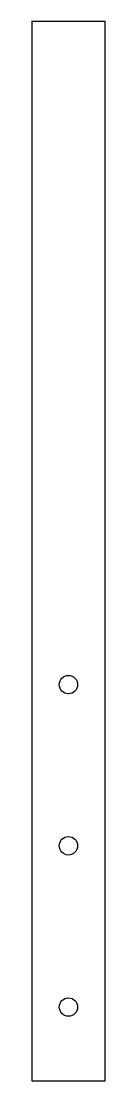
# Model space of a CAD drawing. Header units: inches. Extents: x 33 to 41, y 7 to 122.
import ezdxf

# ---------------------------------------------------------------- set-up
doc = ezdxf.new("R2010")
doc.units = ezdxf.units.IN
doc.header["$MEASUREMENT"] = 0

msp = doc.modelspace()

# ---------------------------------------------------------------- linework, layer by layer
for p, q in [((33.13, 122.09), (33.13, 7.09)), ((33.13, 122.09), (41.13, 122.09)), ((41.13, 7.09), (41.13, 122.09)), ((33.13, 7.09), (41.13, 7.09))]:
    msp.add_line(p, q)
for centre in [(37.13, 50.09), (37.13, 32.59), (37.13, 15.09)]:
    msp.add_circle(centre, 1)

doc.saveas('drawing.dxf')
